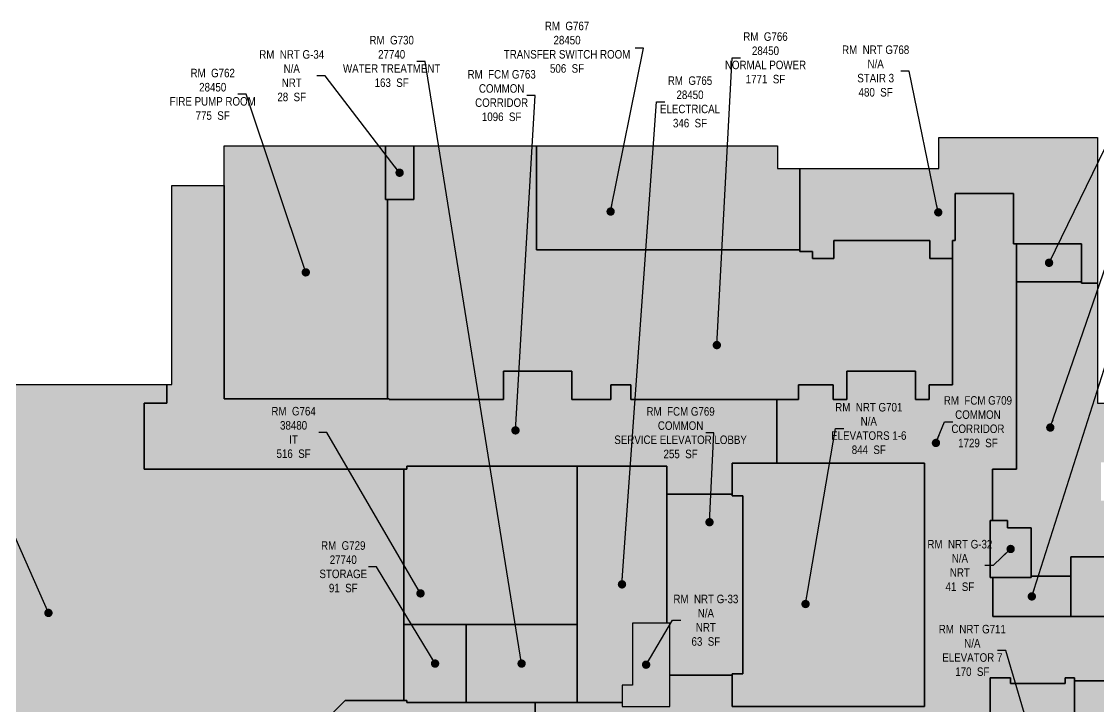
# Model space of a CAD drawing. Header units: inches. Extents: x -416 to 5762, y -228 to 4594.
# Drawn here: x 511 to 2284, y 3467 to 4594 of the extents above; entities that cross this region are included whole.
import ezdxf

# ---------------------------------------------------------------- set-up
doc = ezdxf.new("R2010")
doc.units = ezdxf.units.IN
doc.header["$LTSCALE"] = 48
doc.header["$MEASUREMENT"] = 0
for name, color, linetype in [('0-LABEL', 3, 'Continuous'), ('1-NRT', 200, 'Continuous'), ('1-NRT-PTN', 253, 'Continuous'), ('3-FCM', 190, 'Continuous'), ('3-FCM-PTN', 9, 'Continuous'), ('4-OCC', 6, 'Continuous'), ('4-OCC-PTN', 95, 'Continuous')]:
    doc.layers.add(name, color=color, linetype=linetype)
doc.styles.add('ArialN', font='ARIALN.TTF')
doc.dimstyles.new('AB-220', dxfattribs={"dimscale": 220, "dimtxt": 0.070312, "dimasz": 0.0625, "dimexe": 0.0625, "dimexo": 0.125, "dimgap": 0.1875, "dimtad": 0, "dimdec": 4, "dimrnd": 0.0625, "dimzin": 0, "dimdsep": 46, "dimlunit": 4, "dimtxsty": 'ArialN', "dimblk": 'ARCHTICK', "dimcen": 0.0625, "dimclrd": 256, "dimclre": 256, "dimclrt": 256, "dimadec": 0, "dimazin": 0, "dimtfac": 1, "dimtdec": 4, "dimtofl": 0, "dimtmove": 2, "dimatfit": 3, "dimldrblk": 'DOT', "dimfxl": 0, "dimfrac": 2, "dimtolj": 1, "dimtzin": 0, "dimlwd": -1, "dimlwe": -1, "dimarcsym": 0})

# ---------------------------------------------------------------- blocks, each defined once
blk = doc.blocks.new('_ArchTick')
at = {"const_width": 0.15}
blk.add_lwpolyline([(-0.5, -0.5), (0.5, 0.5)], dxfattribs=at)
blk = doc.blocks.new('_Dot')
at = {"lineweight": -2}
blk.add_line((-0.5, 0), (-1, 0), dxfattribs=at)
at = {"const_width": 0.5}
blk.add_lwpolyline([(-0.25, 0, 1), (0.25, 0, 1)], format="xyb", close=True, dxfattribs=at)

msp = doc.modelspace()

# ---------------------------------------------------------------- hatches: boundary and pattern name
at = {"layer": '1-NRT-PTN'}
h = msp.add_hatch(color=256, dxfattribs=at)
h.dxf.hatch_style = 1
h.paths.add_polyline_path([(2043.6, 4234), (2043.6, 4204.1), (2006.5, 4204.1), (2006.5, 4234), (1848.5, 4234), (1848.5, 4204.1), (1813.2, 4204.1), (1813.2, 4216), (1792.5, 4216), (1792.5, 4352.6), (2021.3, 4352.6), (2021.3, 4403.4), (2282.7, 4403.4), (2282.7, 4163.6), (2256.3, 4163.6), (2256.3, 4228.5), (2144.5, 4228.5), (2144.5, 4311.1), (2048.5, 4311.1), (2048.5, 4234)])
h = msp.add_hatch(color=256, dxfattribs=at)
h.dxf.hatch_style = 1
h.paths.add_polyline_path([(1110.2, 4389.6), (1156.6, 4389.6), (1156.6, 4301.3), (1110.2, 4301.3)])
h = msp.add_hatch(color=256, dxfattribs=at)
h.dxf.hatch_style = 1
h.paths.add_polyline_path([(1997.6, 3867.1), (1997.6, 3466.8), (1681.2, 3466.8), (1681.2, 3520.5), (1698.6, 3520.5), (1698.6, 3813.7), (1681.2, 3813.7), (1681.2, 3867.3), (1754.6, 3867.3), (1754.6, 3867.1)])
h = msp.add_hatch(color=256, dxfattribs=at)
h.dxf.hatch_style = 1
h.paths.add_polyline_path([(2173.6, 3760.6), (2173.6, 3678.8), (2105.6, 3678.8), (2105.6, 3773.1), (2134.5, 3773.1), (2134.5, 3760.6)])
h = msp.add_hatch(color=256, dxfattribs=at)
h.dxf.hatch_style = 1
h.paths.add_polyline_path([(1578.6, 3604.1), (1517.1, 3604.1), (1517.1, 3501.5), (1500, 3501.5), (1500, 3466.8), (1578.6, 3466.8), (1578.6, 3518)])
h = msp.add_hatch(color=256, dxfattribs=at)
h.dxf.hatch_style = 1
h.paths.add_polyline_path([(2244.6, 3513.7), (2244.6, 3318.1), (2232.6, 3318.1), (2232.6, 3338.8), (2133.3, 3338.8), (2133.3, 3311), (2105.6, 3311), (2105.6, 3513.7), (2139.6, 3513.7), (2139.6, 3504.3), (2229.5, 3504.3), (2229.5, 3513.7)])
at = {"layer": '3-FCM-PTN'}
h = msp.add_hatch(color=256, dxfattribs=at)
h.dxf.hatch_style = 1
h.paths.add_polyline_path([(1754.6, 3867.3), (1681.2, 3867.3), (1681.2, 3816.1), (1573.7, 3816.1), (1573.7, 3862.5), (1145.5, 3862.5), (1145.5, 3857.6), (712.7, 3857.6), (712.7, 3966.1), (750.2, 3966.1), (750.2, 3997.1), (758.5, 3997.1), (758.5, 4324.3), (844.6, 4324.3), (844.6, 3973.5), (1116.3, 3973.5), (1116.3, 3972.2), (1304.2, 3972.2), (1304.2, 4018.7), (1417.2, 4018.7), (1417.2, 3972.2), (1481, 3972.2), (1481, 3996.2), (1514.2, 3996.2), (1514.2, 3972.2), (1754.6, 3972.2)])
h = msp.add_hatch(color=256, dxfattribs=at)
h.dxf.hatch_style = 1
h.paths.add_polyline_path([(1356.8, 3473), (1500, 3473), (1500, 3466.8), (1578.6, 3466.8), (1578.6, 3518), (1681.2, 3518), (1681.2, 3466.8), (1997.6, 3466.8), (1997.6, 3867.1), (1754.6, 3867.1), (1754.6, 3972.2), (1790.2, 3972.2), (1790.2, 3996.2), (1847.5, 3996.2), (1847.5, 3972.2), (1869.8, 3972.2), (1869.8, 4018.7), (1982.8, 4018.7), (1982.8, 3972.2), (2005.2, 3972.2), (2005.2, 3996.2), (2043.6, 3996.2), (2043.6, 4234), (2048.5, 4234), (2048.5, 4311.1), (2144.5, 4311.1), (2144.5, 4228.5), (2149.3, 4228.5), (2149.3, 3857.3), (2109.8, 3857.3), (2109.8, 3773.1), (2105.6, 3773.1), (2105.6, 3678.8), (2110.5, 3678.8), (2110.5, 3614.6), (2336.1, 3614.6), (2336.1, 3604.3), (2346.6, 3604.3), (2346.6, 3549.6), (2336.1, 3549.6), (2336.1, 3528.4), (2346.6, 3528.4), (2346.6, 3508.8), (2244.6, 3508.8), (2244.6, 3513.7), (2229.5, 3513.7), (2229.5, 3504.3), (2139.6, 3504.3), (2139.6, 3513.7), (2105.6, 3513.7), (2105.6, 3313.4), (1997.6, 3313.4), (1997.6, 3366.8), (1950.6, 3366.8), (1950.6, 3363.8), (1861, 3363.8), (1861, 3362), (1689.3, 3362), (1689.3, 3311.1), (1579.2, 3311.1), (1579.2, 3362), (1356.8, 3362)])
h = msp.add_hatch(color=256, dxfattribs=at)
h.dxf.hatch_style = 1
h.paths.add_polyline_path([(1681.2, 3518), (1578.6, 3518), (1578.6, 3604.1), (1573.7, 3604.1), (1573.7, 3816.1), (1681.2, 3816.1), (1681.2, 3813.7), (1698.6, 3813.7), (1698.6, 3520.5), (1681.2, 3520.5)])
h = msp.add_hatch(color=256, dxfattribs=at)
h.dxf.hatch_style = 1
h.paths.add_polyline_path([(2346.6, 3713.1), (2346.6, 3625.3), (2336.1, 3625.3), (2336.1, 3614.6), (2238.6, 3614.6), (2238.6, 3713.1)])
h = msp.add_hatch(color=256, dxfattribs=at)
h.dxf.hatch_style = 1
h.paths.add_polyline_path([(1356.8, 3362), (1295.4, 3361.7), (1295.4, 3309.6), (1185.5, 3309.6), (1185.5, 3359.6), (1090.9, 3359.6), (1017.2, 3285.9), (1020.2, 3282.9), (910.2, 3172.9), (907.2, 3175.9), (897.7, 3166.4), (897.7, 3128.5), (787.1, 3128.5), (776.3, 3128.5), (776.3, 3129.7), (288.5, 3129.7), (288.5, 3077.7), (206.7, 3077.7), (206.7, 3129.7), (91.6, 3129.7), (91.6, 2581.4), (140.6, 2581.4), (140.6, 2501.7), (89.1, 2501.7), (89.1, 2401.2), (-27.3, 2401.2), (-27.3, 3294.3), (97.3, 3294.3), (97.3, 3244.3), (811.7, 3244.3), (1044, 3476.6), (1145.5, 3476.6), (1145.5, 3473), (1356.8, 3473)])
at = {"layer": '4-OCC-PTN'}
h = msp.add_hatch(color=55, dxfattribs=at)
h.dxf.hatch_style = 1
h.paths.add_polyline_path([(1110.2, 4389.6), (1110.2, 4301.3), (1113.3, 4301.3), (1113.3, 3973.5), (844.6, 3973.5), (844.6, 4389.6)])
h = msp.add_hatch(color=55, dxfattribs=at)
h.dxf.hatch_style = 1
h.paths.add_polyline_path([(1792.5, 4218.4), (1792.5, 4216), (1813.2, 4216), (1813.2, 4204.1), (1848.5, 4204.1), (1848.5, 4234), (2006.5, 4234), (2006.5, 4204.1), (2043.6, 4204.1), (2043.6, 3996.2), (2005.2, 3996.2), (2005.2, 3972.2), (1982.8, 3972.2), (1982.8, 4018.7), (1869.8, 4018.7), (1869.8, 3972.2), (1847.5, 3972.2), (1847.5, 3996.2), (1790.2, 3996.2), (1790.2, 3972.2), (1514.2, 3972.2), (1514.2, 3996.2), (1481, 3996.2), (1481, 3972.2), (1417.2, 3972.2), (1417.2, 4018.7), (1304.2, 4018.7), (1304.2, 3972.2), (1116.3, 3972.2), (1116.3, 3973.5), (1113.3, 3973.5), (1113.3, 4301.3), (1156.6, 4301.3), (1156.6, 4389.6), (1358.7, 4389.6), (1358.7, 4218.4)])
h = msp.add_hatch(color=55, dxfattribs=at)
h.dxf.hatch_style = 1
h.paths.add_polyline_path([(1358.7, 4389.7), (1755.8, 4389.7), (1755.8, 4352.6), (1792.5, 4352.6), (1792.5, 4218.4), (1358.7, 4218.4)])
h = msp.add_hatch(color=201, dxfattribs=at)
h.dxf.hatch_style = 1
h.paths.add_polyline_path([(2149.3, 4166), (2149.3, 4228.5), (2256.3, 4228.5), (2256.3, 4166)])
h = msp.add_hatch(color=18, dxfattribs=at)
h.dxf.hatch_style = 1
h.paths.add_polyline_path([(2282.7, 4163.6), (2282.7, 3966.1), (2346.6, 3966.1), (2346.6, 3868.8), (2288.6, 3868.8), (2288.6, 3805.8), (2346.6, 3805.8), (2346.6, 3767.6), (2329.6, 3767.6), (2329.6, 3746.6), (2346.6, 3746.6), (2346.6, 3713.1), (2238.6, 3713.1), (2238.6, 3681.3), (2173.6, 3681.3), (2173.6, 3760.6), (2134.5, 3760.6), (2134.5, 3773.1), (2109.8, 3773.1), (2109.8, 3857.3), (2149.3, 3857.3), (2149.3, 4166), (2256.3, 4166), (2256.3, 4163.6)])
h = msp.add_hatch(color=55, dxfattribs=at)
h.dxf.hatch_style = 1
h.paths.add_polyline_path([(1140.6, 3857.6), (1140.6, 3476.6), (1044, 3476.6), (811.7, 3244.3), (97.3, 3244.3), (97.3, 3294.3), (-30.4, 3294.3), (-30.4, 3997.1), (750.2, 3997.1), (750.2, 3966.1), (712.7, 3966.1), (712.7, 3857.6)])
h = msp.add_hatch(color=91, dxfattribs=at)
h.dxf.hatch_style = 1
h.paths.add_polyline_path([(1425.6, 3862.5), (1425.6, 3601.6), (1140.6, 3601.6), (1140.6, 3857.6), (1145.5, 3857.6), (1145.5, 3862.5)])
h = msp.add_hatch(color=55, dxfattribs=at)
h.dxf.hatch_style = 1
h.paths.add_polyline_path([(1425.6, 3862.5), (1573.7, 3862.5), (1573.7, 3604.1), (1517.1, 3604.1), (1517.1, 3501.5), (1500, 3501.5), (1500, 3473), (1425.6, 3473)])
h = msp.add_hatch(color=201, dxfattribs=at)
h.dxf.hatch_style = 1
h.paths.add_polyline_path([(2173.6, 3681.3), (2238.6, 3681.3), (2238.6, 3614.6), (2110.5, 3614.6), (2110.5, 3678.8), (2173.6, 3678.8)])
h = msp.add_hatch(color=83, dxfattribs=at)
h.dxf.hatch_style = 1
h.paths.add_polyline_path([(1243, 3601.6), (1243, 3473), (1145.5, 3473), (1145.5, 3476.6), (1140.6, 3476.6), (1140.6, 3601.6)])
h = msp.add_hatch(color=83, dxfattribs=at)
h.dxf.hatch_style = 1
h.paths.add_polyline_path([(1425.6, 3473), (1243, 3473), (1243, 3601.6), (1425.6, 3601.6)])
h = msp.add_hatch(color=18, dxfattribs=at)
h.dxf.hatch_style = 1
h.paths.add_polyline_path([(2336.1, 3508.8), (2336.1, 2799.2), (2313.7, 2799.2), (2313.7, 2775.3), (2110.5, 2775.3), (2110.5, 3311), (2133.3, 3311), (2133.3, 3338.8), (2232.6, 3338.8), (2232.6, 3318.1), (2244.6, 3318.1), (2244.6, 3508.8)])

# ---------------------------------------------------------------- linework, layer by layer
at = {"layer": '1-NRT', "flags": 128}
for points in [[(2043.6, 4234), (2043.6, 4204.1), (2006.5, 4204.1), (2006.5, 4234), (1848.5, 4234), (1848.5, 4204.1), (1813.2, 4204.1), (1813.2, 4216), (1792.5, 4216), (1792.5, 4352.6), (2021.3, 4352.6), (2021.3, 4403.4), (2282.7, 4403.4), (2282.7, 4163.6), (2256.3, 4163.6), (2256.3, 4228.5), (2144.5, 4228.5), (2144.5, 4311.1), (2048.5, 4311.1), (2048.5, 4234)], [(1997.6, 3867.1), (1997.6, 3466.8), (1681.2, 3466.8), (1681.2, 3520.5), (1698.6, 3520.5), (1698.6, 3813.7), (1681.2, 3813.7), (1681.2, 3867.3), (1754.6, 3867.3), (1754.6, 3867.1)], [(2173.6, 3760.6), (2173.6, 3678.8), (2105.6, 3678.8), (2105.6, 3773.1), (2134.5, 3773.1), (2134.5, 3760.6)], [(1578.6, 3604.1), (1517.1, 3604.1), (1517.1, 3501.5), (1500, 3501.5), (1500, 3466.8), (1578.6, 3466.8), (1578.6, 3518)], [(2244.6, 3513.7), (2244.6, 3318.1), (2232.6, 3318.1), (2232.6, 3338.8), (2133.3, 3338.8), (2133.3, 3311), (2105.6, 3311), (2105.6, 3513.7), (2139.6, 3513.7), (2139.6, 3504.3), (2229.5, 3504.3), (2229.5, 3513.7), (2244.6, 3513.7)]]:
    msp.add_lwpolyline(points, close=True, dxfattribs=at)
at = {"layer": '1-NRT'}
msp.add_lwpolyline([(1110.2, 4389.6), (1156.6, 4389.6), (1156.6, 4301.3), (1110.2, 4301.3)], close=True, dxfattribs=at)
at = {"layer": '3-FCM', "flags": 128}
for points in [[(1754.6, 3867.3), (1681.2, 3867.3), (1681.2, 3816.1), (1573.7, 3816.1), (1573.7, 3862.5), (1145.5, 3862.5), (1145.5, 3857.6), (712.7, 3857.6), (712.7, 3966.1), (750.2, 3966.1), (750.2, 3997.1), (758.5, 3997.1), (758.5, 4324.3), (844.6, 4324.3), (844.6, 3973.5), (1116.3, 3973.5), (1116.3, 3972.2), (1304.2, 3972.2), (1304.2, 4018.7), (1417.2, 4018.7), (1417.2, 3972.2), (1481, 3972.2), (1481, 3996.2), (1514.2, 3996.2), (1514.2, 3972.2), (1754.6, 3972.2)], [(1681.2, 3518), (1578.6, 3518), (1578.6, 3604.1), (1573.7, 3604.1), (1573.7, 3816.1), (1681.2, 3816.1), (1681.2, 3813.7), (1698.6, 3813.7), (1698.6, 3520.5), (1681.2, 3520.5)], [(2346.6, 3713.1), (2346.6, 3625.3), (2336.1, 3625.3), (2336.1, 3614.6), (2238.6, 3614.6), (2238.6, 3713.1)]]:
    msp.add_lwpolyline(points, close=True, dxfattribs=at)
for points in [[(1356.8, 3362), (1356.8, 3473), (1500, 3473), (1500, 3466.8), (1578.6, 3466.8), (1578.6, 3518), (1681.2, 3518), (1681.2, 3466.8), (1997.6, 3466.8), (1997.6, 3867.1), (1754.6, 3867.1), (1754.6, 3972.2), (1790.2, 3972.2), (1790.2, 3996.2), (1847.5, 3996.2), (1847.5, 3972.2), (1869.8, 3972.2), (1869.8, 4018.7), (1982.8, 4018.7), (1982.8, 3972.2), (2005.2, 3972.2), (2005.2, 3996.2), (2043.6, 3996.2), (2043.6, 4234), (2048.5, 4234), (2048.5, 4311.1), (2144.5, 4311.1), (2144.5, 4228.5), (2149.3, 4228.5), (2149.3, 3857.3), (2109.8, 3857.3), (2109.8, 3773.1), (2105.6, 3773.1), (2105.6, 3678.8), (2110.5, 3678.8), (2110.5, 3614.6), (2336.1, 3614.6)], [(2346.6, 3508.8), (2244.6, 3508.8), (2244.6, 3513.7), (2229.5, 3513.7), (2229.5, 3504.3), (2139.6, 3504.3), (2139.6, 3513.7), (2105.6, 3513.7), (2105.6, 3313.4)], [(97.3, 3244.3), (811.7, 3244.3), (1044, 3476.6), (1145.5, 3476.6), (1145.5, 3473), (1356.8, 3473), (1356.8, 3362), (1295.4, 3361.7), (1295.4, 3309.6), (1185.5, 3309.6), (1185.5, 3359.6), (1090.9, 3359.6), (1017.2, 3285.9), (1020.2, 3282.9), (910.2, 3172.9), (907.2, 3175.9), (897.7, 3166.4), (897.7, 3128.5), (787.1, 3128.5), (776.3, 3128.5), (776.3, 3129.7), (288.5, 3129.7)]]:
    msp.add_lwpolyline(points, dxfattribs=at)
at = {"layer": '4-OCC', "flags": 128}
for points in [[(1110.2, 4389.6), (1110.2, 4301.3), (1113.3, 4301.3), (1113.3, 3973.5), (844.6, 3973.5), (844.6, 4389.6)], [(1792.5, 4218.4), (1792.5, 4216), (1813.2, 4216), (1813.2, 4204.1), (1848.5, 4204.1), (1848.5, 4234), (2006.5, 4234), (2006.5, 4204.1), (2043.6, 4204.1), (2043.6, 3996.2), (2005.2, 3996.2), (2005.2, 3972.2), (1982.8, 3972.2), (1982.8, 4018.7), (1869.8, 4018.7), (1869.8, 3972.2), (1847.5, 3972.2), (1847.5, 3996.2), (1790.2, 3996.2), (1790.2, 3972.2), (1514.2, 3972.2), (1514.2, 3996.2), (1481, 3996.2), (1481, 3972.2), (1417.2, 3972.2), (1417.2, 4018.7), (1304.2, 4018.7), (1304.2, 3972.2), (1116.3, 3972.2), (1116.3, 3973.5), (1113.3, 3973.5), (1113.3, 4301.3), (1156.6, 4301.3), (1156.6, 4389.6), (1358.7, 4389.6), (1358.7, 4218.4)], [(2149.3, 4166), (2149.3, 4228.5), (2256.3, 4228.5), (2256.3, 4166)], [(1140.6, 3857.6), (1140.6, 3476.6), (1044, 3476.6), (811.7, 3244.3), (97.3, 3244.3), (97.3, 3294.3), (-30.4, 3294.3), (-30.4, 3997.1), (750.2, 3997.1), (750.2, 3966.1), (712.7, 3966.1), (712.7, 3857.6)], [(1425.6, 3862.5), (1425.6, 3601.6), (1140.6, 3601.6), (1140.6, 3857.6), (1145.5, 3857.6), (1145.5, 3862.5)], [(1425.6, 3862.5), (1573.7, 3862.5), (1573.7, 3604.1), (1517.1, 3604.1), (1517.1, 3501.5), (1500, 3501.5), (1500, 3473), (1425.6, 3473)], [(2173.6, 3681.3), (2238.6, 3681.3), (2238.6, 3614.6), (2110.5, 3614.6), (2110.5, 3678.8), (2173.6, 3678.8), (2173.6, 3681.3)], [(1243, 3601.6), (1243, 3473), (1145.5, 3473), (1145.5, 3476.6), (1140.6, 3476.6), (1140.6, 3601.6), (1243, 3601.6)], [(1425.6, 3473), (1243, 3473), (1243, 3601.6), (1425.6, 3601.6)], [(2336.1, 3508.8), (2336.1, 2799.2), (2313.7, 2799.2), (2313.7, 2775.3), (2110.5, 2775.3), (2110.5, 3311), (2133.3, 3311), (2133.3, 3338.8), (2232.6, 3338.8), (2232.6, 3318.1), (2244.6, 3318.1), (2244.6, 3508.8)]]:
    msp.add_lwpolyline(points, close=True, dxfattribs=at)
at = {"layer": '4-OCC'}
msp.add_lwpolyline([(1358.7, 4389.7), (1755.8, 4389.7), (1755.8, 4352.6), (1792.5, 4352.6), (1792.5, 4218.4), (1358.7, 4218.4)], close=True, dxfattribs=at)
at = {"layer": '4-OCC', "flags": 128}
msp.add_lwpolyline([(2346.6, 3713.1), (2238.6, 3713.1), (2238.6, 3681.3), (2173.6, 3681.3), (2173.6, 3760.6), (2134.5, 3760.6), (2134.5, 3773.1), (2109.8, 3773.1), (2109.8, 3857.3), (2149.3, 3857.3), (2149.3, 4166), (2256.3, 4166), (2256.3, 4163.6), (2282.7, 4163.6), (2282.7, 4163.6), (2282.7, 3966.1), (2346.6, 3966.1)], dxfattribs=at)

# ---------------------------------------------------------------- texts
at = {"layer": '0-LABEL', "char_height": 14, "attachment_point": 5, "style": 'ArialN'}
for s, insert in [('RM  G767\\P28450\\PTRANSFER SWITCH ROOM\\P506  SF', (1409.1, 4552.1)), ('RM  G766\\P28450\\PNORMAL POWER\\P1771  SF', (1735.9, 4534.6)), ('RM  G730\\P27740\\PWATER TREATMENT\\P163  SF', (1120.3, 4528.7)), ('RM  NRT G-34\\PN/A\\PNRT\\P28  SF', (955.7, 4505.2)), ('RM  NRT G768\\PN/A\\PSTAIR 3\\P480  SF', (1917.3, 4512.9)), ('RM  G762\\P28450\\PFIRE PUMP ROOM\\P775  SF', (825.6, 4474.6)), ('RM  FCM G763\\PCOMMON\\PCORRIDOR\\P1096  SF', (1301.4, 4472.5)), ('RM  G765\\P28450\\PELECTRICAL\\P346  SF', (1611.6, 4462.1)), ('RM  FCM G709\\PCOMMON\\PCORRIDOR\\P1729  SF', (2085.7, 3935.5)), ('RM  G764\\P38480\\PIT\\P516  SF', (958.8, 3917.8)), ('RM  FCM G769\\PCOMMON\\PSERVICE ELEVATOR LOBBY\\P255  SF', (1596.1, 3917.4)), ('RM  NRT G701\\PN/A\\PELEVATORS 1-6\\P844  SF', (1906, 3924.3)), ('RM  G729\\P27740\\PSTORAGE\\P91  SF', (1040.6, 3696.6)), ('RM  NRT G-32\\PN/A\\PNRT\\P41  SF', (2056, 3698.8)), ('RM  NRT G-33\\PN/A\\PNRT\\P63  SF', (1637.7, 3608.6)), ('RM  NRT G711\\PN/A\\PELEVATOR 7\\P170  SF', (2076.5, 3558.9))]:
    msp.add_mtext(s, dxfattribs=dict(at, insert=insert))

# ---------------------------------------------------------------- leaders
at = {"layer": '0-LABEL', "annotation_type": 0, "has_hookline": 1}
for points, hookline_direction, text_width in [([(1480.9, 4281.6), (1535.2, 4550.4), (1521.4, 4550.4)], 1, 206.9), ([(1334.3, 3537.3), (1175.3, 4528.7), (1161.5, 4528.7)], 1, 159.8), ([(1655.8, 4061.7), (1680.9, 4534.6), (1694.7, 4534.6)], 0, 132.2), ([(1133.4, 4345.5), (1010.7, 4505.2), (996.9, 4505.2)], 1, 104.9), ([(2020.4, 4280.3), (1972.3, 4512.9), (1958.6, 4512.9)], 1, 108.5), ([(978.9, 4181.5), (880.6, 4474.6), (866.8, 4474.6)], 1, 139.1), ([(1324.2, 3921.3), (1356.4, 4472.5), (1342.7, 4472.5)], 1, 110.3), ([(1499.6, 3667.7), (1556.6, 4462.1), (1570.3, 4462.1)], 0, 97), ([(2202.8, 4197.2), (2305.9, 4407.7), (2319.6, 4407.7)], 0, 71), ([(2204.9, 3925.9), (2334.5, 4303.4), (2348.2, 4303.4)], 0, 171.7), ([(2174.5, 3647.9), (2346.9, 4190.3), (2360.7, 4190.3)], 0, 153.8), ([(555.1, 3620.7), (344.8, 4097.1), (331, 4097.1)], 1, 68.9), ([(1801.8, 3635.4), (1851, 3924.3), (1864.8, 3924.3)], 0, 121.9), ([(2016.6, 3900.6), (2030.7, 3935.5), (2044.5, 3935.5)], 0, 110.3), ([(1167.8, 3652.9), (1013.8, 3917.8), (1000.1, 3917.8)], 1, 71.1), ([(1643.7, 3770.1), (1651.1, 3917.4), (1637.4, 3917.4)], 1, 217.5), ([(692.5, 3019.9), (-133.2, 3778), (-147, 3778)], 1, 144.1), ([(2139.6, 3726), (2111, 3698.8), (2097.3, 3698.8)], 1, 104.8), ([(1191.8, 3537.3), (1095.6, 3696.6), (1081.9, 3696.6)], 1, 76.8), ([(546.7, 3057.7), (-134.5, 3634), (-148.3, 3634)], 1, 118.7), ([(1539.3, 3535.5), (1582.7, 3608.6), (1596.4, 3608.6)], 0, 104.9), ([(2175.1, 3412.3), (2131.5, 3558.9), (2117.8, 3558.9)], 1, 106.3)]:
    msp.add_leader(points, dimstyle='AB-220', dxfattribs=dict(at, hookline_direction=hookline_direction, text_width=text_width))

doc.saveas('drawing.dxf')
